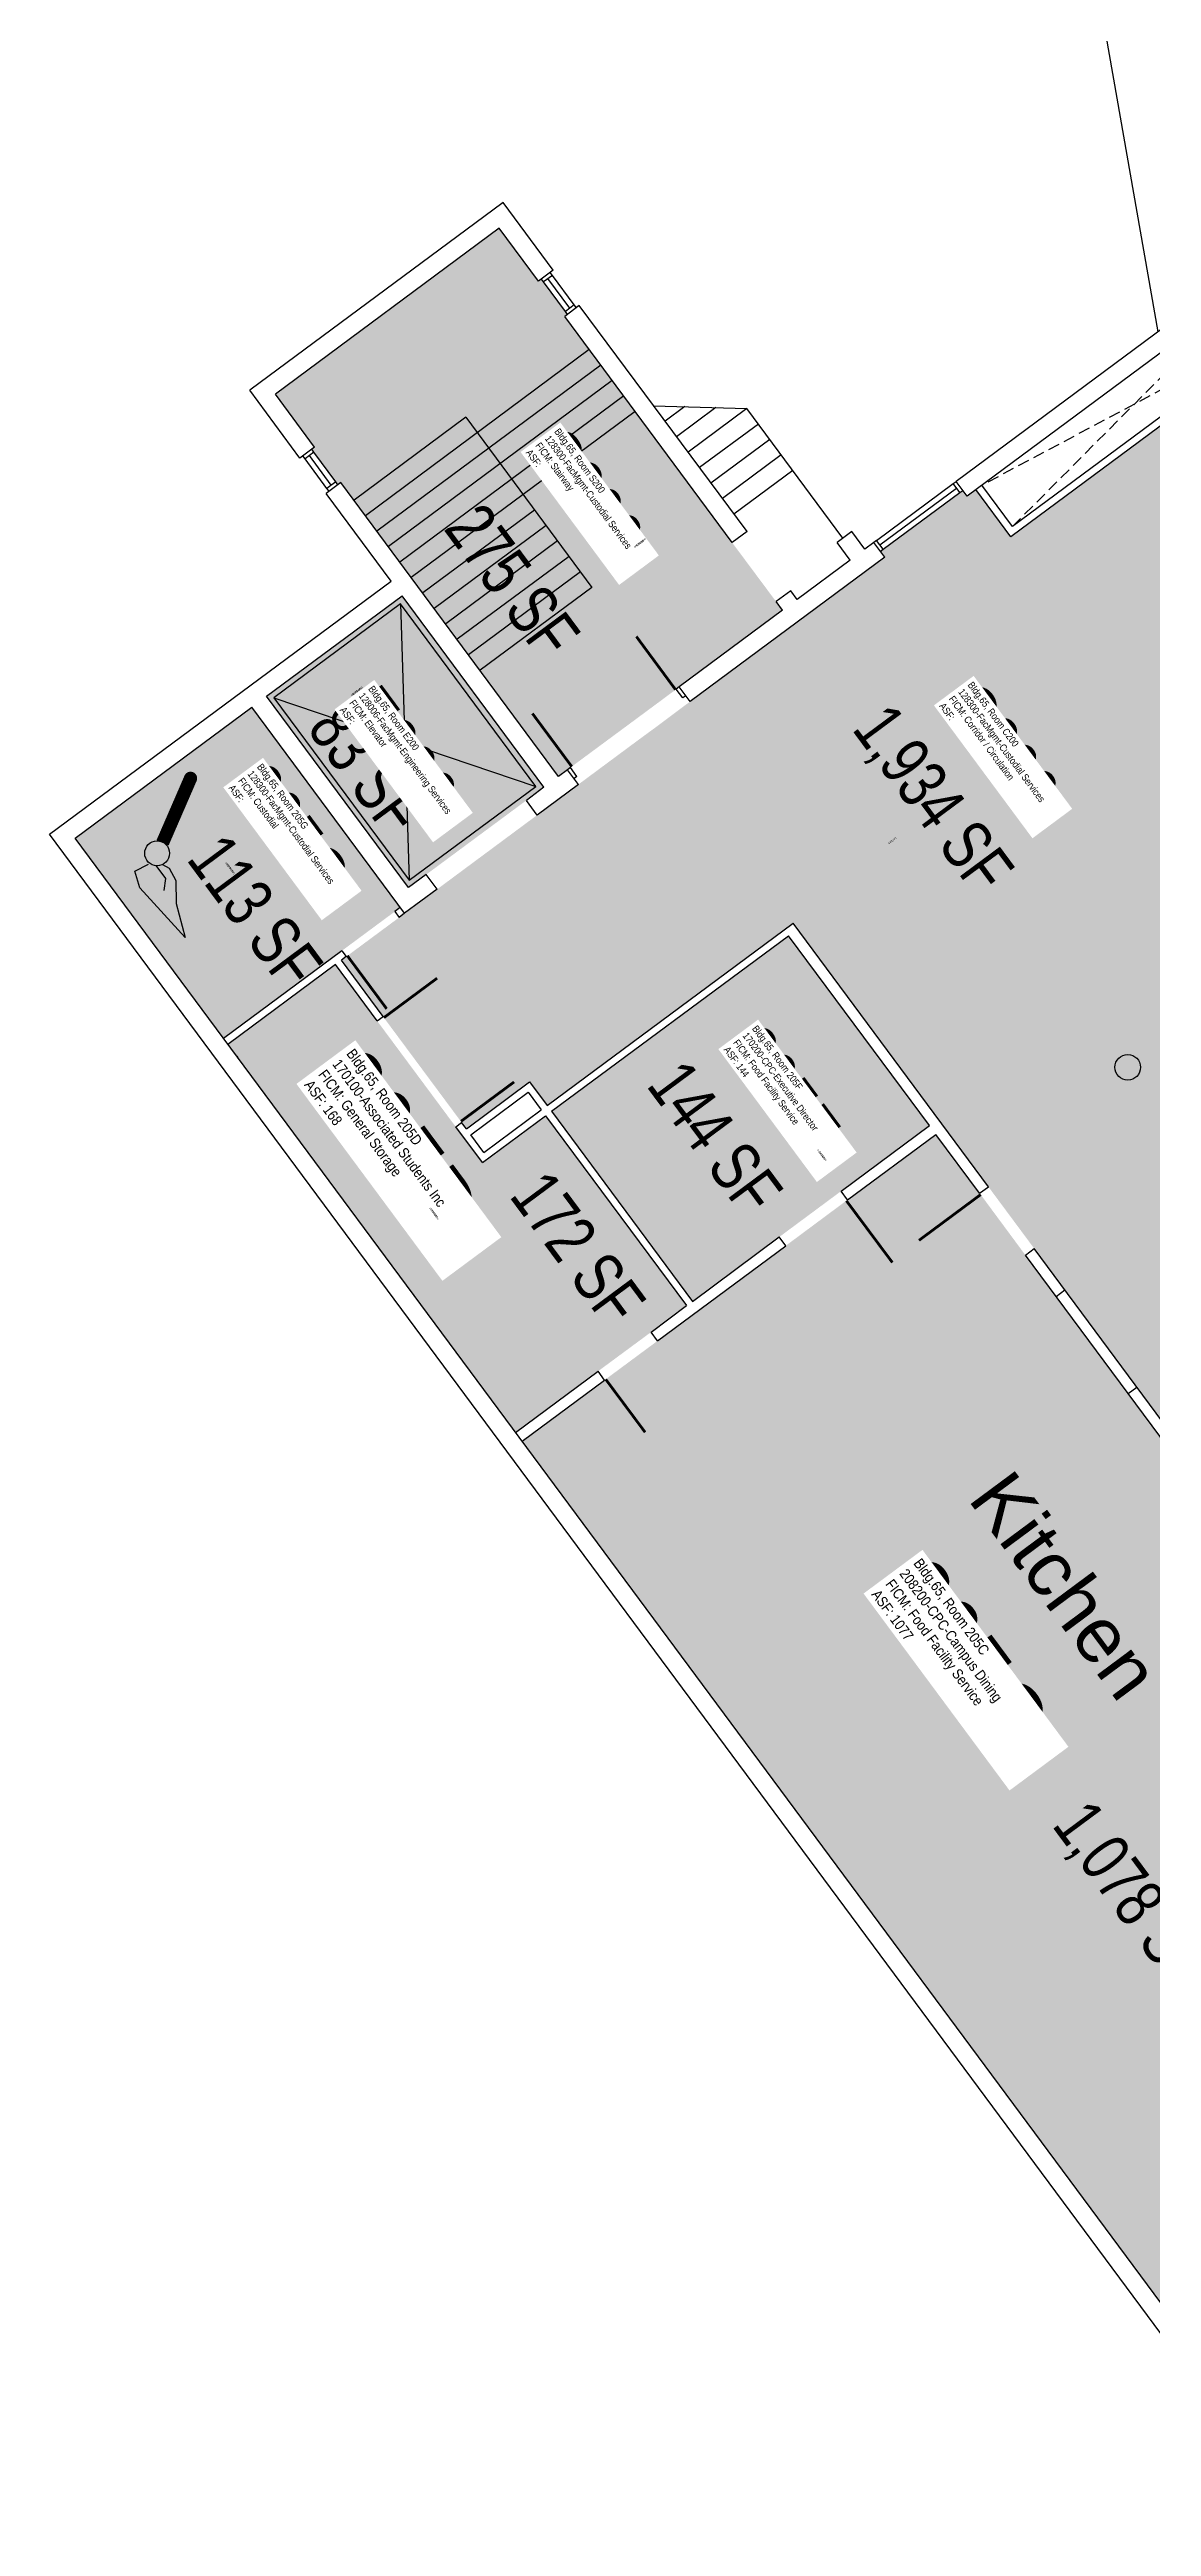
# Model space of a CAD drawing. Header units: inches. Extents: x 69218137 to 69223003, y 27671131 to 27674800.
# Drawn here: x 69218137 to 69218738, y 27671187 to 27672538 of the extents above; entities that cross this region are included whole.
import ezdxf
from ezdxf.enums import TextEntityAlignment as Align

# ---------------------------------------------------------------- set-up
doc = ezdxf.new("R2010")
doc.units = ezdxf.units.IN
doc.header["$LTSCALE"] = 25
doc.header["$MEASUREMENT"] = 0
doc.linetypes.add('DASHED2', pattern=[0.375, 0.25, -0.125])
doc.layers.get('0').update_dxf_attribs({"linetype": 'CONTINUOUS'})
for name, color, linetype in [('A-DOOR', 2, 'CONTINUOUS'), ('A-FLOR', 3, 'CONTINUOUS'), ('A-GLAZ', 1, 'CONTINUOUS'), ('A-IDEN-ICON', 4, 'CONTINUOUS'), ('A-IDEN-RNUM', 7, 'CONTINUOUS'), ('A-IDEN-SNUM', 4, 'CONTINUOUS'), ('A-IDEN-TEXT', 4, 'CONTINUOUS'), ('A-IDEN-VNUM', 4, 'CONTINUOUS'), ('A-WALL', 5, 'CONTINUOUS'), ('AREA-TEXT', 3, 'CONTINUOUS'), ('Rooms-Category-Color', 7, 'CONTINUOUS'), ('Rooms-College-Color', 7, 'CONTINUOUS'), ('Rooms-Department-Color', 7, 'CONTINUOUS'), ('Rooms-Division-Color', 7, 'CONTINUOUS'), ('Rooms-Information', 7, 'CONTINUOUS')]:
    doc.layers.add(name, color=color, linetype=linetype)
doc.styles.add('Annotative', font='arial.ttf')
doc.styles.add('CP_AREA', font='arial.ttf', dxfattribs={"height": 15})
doc.styles.add('CP_ROOMSNUMBER', font='arial.ttf', dxfattribs={"height": 1})
doc.styles.add('CP_ROOMVNUMBER', font='arial.ttf', dxfattribs={"width": 0.85, "height": 0.075})

# ---------------------------------------------------------------- blocks, each defined once
blk = doc.blocks.new('CPCUST')
for p, q in [((0.0171, -0.0639), (0.02, -0.0466)), ((0.0262, -0.0408), (0.0446, -0.0406)), ((0.0297, -0.0341), (0.0376, -0.0302)), ((0.0376, -0.0302), (0.0533, -0.0324)), ((0.0446, -0.0406), (0.0543, -0.0505)), ((0.0533, -0.0324), (0.0745, -0.0479)), ((0.0745, -0.0479), (0.1117, -0.0625)), ((0.0358, -0.0705), (0.0171, -0.0639)), ((0.1117, -0.0625), (0.0358, -0.0705))]:
    blk.add_line(p, q)
at = {"const_width": 0.015}
blk.add_lwpolyline([(-0.03, 0.05), (0.01, -0.0193)], dxfattribs=at)
at = {"const_width": 0.0075}
blk.add_lwpolyline([(-0.0332, 0.0481, 1), (-0.0268, 0.0519, 1)], format="xyb", close=True, dxfattribs=at)
blk.add_circle((0.0158, -0.0313), 0.0141)

msp = doc.modelspace()

# ---------------------------------------------------------------- hatches: boundary and pattern name
at = {"layer": 'Rooms-Category-Color', "true_color": 0xadadad}
for points in [[(69218405.4, 27672413), (69218403.8, 27672411.8), (69218382.4, 27672440.7), (69218321.3, 27672395.5), (69218314.9, 27672390.7), (69218260.3, 27672350.2), (69218281.7, 27672321.3), (69218280.1, 27672320.1), (69218294.4, 27672300.8), (69218296, 27672302), (69218414.8, 27672141.7), (69218419.6, 27672145.3), (69218451.8, 27672169.1), (69218469.5, 27672182.2), (69218536.9, 27672232.3), (69218533.4, 27672237.1), (69218509.5, 27672269.2), (69218493.7, 27672290.5), (69218487.8, 27672298.5), (69218463.7, 27672331.1), (69218460.1, 27672335.9), (69218418.1, 27672392.5), (69218419.7, 27672393.7)], [(69218635.3, 27672297.7), (69218590.3, 27672264.4), (69218592.7, 27672261.2), (69218550.9, 27672230.2), (69218546.1, 27672226.6), (69218542.9, 27672224.2), (69218481.8, 27672179), (69218470.6, 27672170.6), (69218467.4, 27672168.2), (69218462.6, 27672164.7), (69218457.7, 27672161.1), (69218425.6, 27672137.3), (69218403.1, 27672120.6), (69218348.5, 27672080.1), (69218334, 27672069.4), (69218330.8, 27672067), (69218327.9, 27672064.8), (69218299, 27672043.4), (69218296.3, 27672041.4), (69218319, 27672010.7), (69218361.9, 27671952.9), (69218364.5, 27671949.4), (69218399, 27671975), (69218408.6, 27671962.2), (69218542.7, 27672061.6), (69218596.2, 27671989.4), (69218621.9, 27671954.8), (69218649.3, 27671917.8), (69218674.3, 27671884.1), (69218691, 27671861.6), (69218730.3, 27671808.6), (69218751.7, 27671779.7), (69218794.6, 27671721.8), (69218816, 27671692.9), (69218855.3, 27671639.9), (69218872, 27671617.4), (69218897, 27671583.7), (69218928, 27671541.9), (69218935.7, 27671544.1), (69219030.9, 27671571), (69219109.9, 27671464.5), (69219174.7, 27671512.6), (69219181, 27671517.2), (69219205.4, 27671484.3), (69219284.6, 27671543), (69219265.6, 27671568.7), (69219365.2, 27671642.6), (69219329.1, 27671691.2), (69219297, 27671734.5), (69219266, 27671776.3), (69219163.1, 27671700), (69219111.4, 27671769.6), (69219065, 27671741.6), (69219090.7, 27671706.9), (69219030.6, 27671670.5), (69218743.8, 27672057.3), (69218796, 27672104.3), (69218821.7, 27672069.6), (69218957.7, 27672191.9), (69218909.8, 27672256.6), (69218882.4, 27672293.6), (69218850.2, 27672337), (69218814.2, 27672385.6), (69218661.5, 27672272.4), (69218642.5, 27672298.1), (69218637.7, 27672294.5)], [(69218397.2, 27672128.6), (69218342.5, 27672088.1), (69218332.9, 27672081), (69218255.5, 27672185.4), (69218329.4, 27672240.2), (69218406.8, 27672135.8)], [(69218228.5, 27672003.6), (69218151, 27672108), (69218161.9, 27672116), (69218239, 27672173.2), (69218247.4, 27672179.5), (69218324.9, 27672075), (69218328.4, 27672070.2), (69218325.5, 27672068), (69218296.6, 27672046.6), (69218232, 27671998.7)]]:
    msp.add_hatch(color=253, dxfattribs=at).paths.add_polyline_path(points)
at = {"layer": 'Rooms-Category-Color', "true_color": 0xffe090}
for points in [[(69218617.1, 27671951.2), (69218540.2, 27672054.8), (69218410.9, 27671959), (69218487.8, 27671855.3)], [(69218871.6, 27671236.8), (69218748.6, 27671402.7), (69218745.1, 27671407.5), (69218922.6, 27671539.1), (69218892.2, 27671580.1), (69218867.2, 27671613.8), (69218850.5, 27671636.3), (69218811.2, 27671689.3), (69218789.8, 27671718.2), (69218746.9, 27671776.1), (69218725.5, 27671805), (69218723.7, 27671807.4), (69218721.3, 27671810.6), (69218686.2, 27671858), (69218669.5, 27671880.5), (69218644.5, 27671914.3), (69218620.6, 27671946.4), (69218572.4, 27671910.7), (69218538.5, 27671885.5), (69218468.8, 27671833.8), (69218439.9, 27671812.4), (69218394.9, 27671779), (69218409.8, 27671758.9), (69218412.2, 27671755.7), (69218413.4, 27671754.1), (69218472.6, 27671674.2), (69218517, 27671614.3), (69218519.4, 27671611.1), (69218672.5, 27671404.7), (69218756.4, 27671291.4), (69218758.8, 27671288.2), (69218823.4, 27671201)]]:
    msp.add_hatch(color=41, dxfattribs=at).paths.add_polyline_path(points)
at = {"layer": 'Rooms-Category-Color', "true_color": 0xe3c5e1}
msp.add_hatch(color=254, dxfattribs=at).paths.add_polyline_path([(69218293.1, 27672039), (69218315.8, 27672008.3), (69218358.7, 27671950.5), (69218373.2, 27671931), (69218407.7, 27671956.6), (69218484.6, 27671853), (69218465.3, 27671838.6), (69218436.3, 27671817.2), (69218391.4, 27671783.8), (69218353.8, 27671834.5), (69218353.2, 27671835.3), (69218349.7, 27671840.1), (69218346.8, 27671843.9), (69218293.1, 27671916.4), (69218289.5, 27671921.2), (69218283.7, 27671929), (69218281.3, 27671932.3), (69218234.4, 27671995.5)])
at = {"layer": 'Rooms-College-Color', "true_color": 0xadadad}
for points in [[(69218405.4, 27672413), (69218403.8, 27672411.8), (69218382.4, 27672440.7), (69218321.3, 27672395.5), (69218314.9, 27672390.7), (69218260.3, 27672350.2), (69218281.7, 27672321.3), (69218280.1, 27672320.1), (69218294.4, 27672300.8), (69218296, 27672302), (69218414.8, 27672141.7), (69218419.6, 27672145.3), (69218451.8, 27672169.1), (69218469.5, 27672182.2), (69218536.9, 27672232.3), (69218533.4, 27672237.1), (69218509.5, 27672269.2), (69218493.7, 27672290.5), (69218487.8, 27672298.5), (69218463.7, 27672331.1), (69218460.1, 27672335.9), (69218418.1, 27672392.5), (69218419.7, 27672393.7)], [(69218635.3, 27672297.7), (69218590.3, 27672264.4), (69218592.7, 27672261.2), (69218550.9, 27672230.2), (69218546.1, 27672226.6), (69218542.9, 27672224.2), (69218481.8, 27672179), (69218470.6, 27672170.6), (69218467.4, 27672168.2), (69218462.6, 27672164.7), (69218457.7, 27672161.1), (69218425.6, 27672137.3), (69218403.1, 27672120.6), (69218348.5, 27672080.1), (69218334, 27672069.4), (69218330.8, 27672067), (69218327.9, 27672064.8), (69218299, 27672043.4), (69218296.3, 27672041.4), (69218319, 27672010.7), (69218361.9, 27671952.9), (69218364.5, 27671949.4), (69218399, 27671975), (69218408.6, 27671962.2), (69218542.7, 27672061.6), (69218596.2, 27671989.4), (69218621.9, 27671954.8), (69218649.3, 27671917.8), (69218674.3, 27671884.1), (69218691, 27671861.6), (69218730.3, 27671808.6), (69218751.7, 27671779.7), (69218794.6, 27671721.8), (69218816, 27671692.9), (69218855.3, 27671639.9), (69218872, 27671617.4), (69218897, 27671583.7), (69218928, 27671541.9), (69218935.7, 27671544.1), (69219030.9, 27671571), (69219109.9, 27671464.5), (69219174.7, 27671512.6), (69219181, 27671517.2), (69219205.4, 27671484.3), (69219284.6, 27671543), (69219265.6, 27671568.7), (69219365.2, 27671642.6), (69219329.1, 27671691.2), (69219297, 27671734.5), (69219266, 27671776.3), (69219163.1, 27671700), (69219111.4, 27671769.6), (69219065, 27671741.6), (69219090.7, 27671706.9), (69219030.6, 27671670.5), (69218743.8, 27672057.3), (69218796, 27672104.3), (69218821.7, 27672069.6), (69218957.7, 27672191.9), (69218909.8, 27672256.6), (69218882.4, 27672293.6), (69218850.2, 27672337), (69218814.2, 27672385.6), (69218661.5, 27672272.4), (69218642.5, 27672298.1), (69218637.7, 27672294.5)], [(69218397.2, 27672128.6), (69218342.5, 27672088.1), (69218332.9, 27672081), (69218255.5, 27672185.4), (69218329.4, 27672240.2), (69218406.8, 27672135.8)], [(69218228.5, 27672003.6), (69218151, 27672108), (69218161.9, 27672116), (69218239, 27672173.2), (69218247.4, 27672179.5), (69218324.9, 27672075), (69218328.4, 27672070.2), (69218325.5, 27672068), (69218296.6, 27672046.6), (69218232, 27671998.7)], [(69218617.1, 27671951.2), (69218540.2, 27672054.8), (69218410.9, 27671959), (69218487.8, 27671855.3)], [(69218293.1, 27672039), (69218315.8, 27672008.3), (69218358.7, 27671950.5), (69218373.2, 27671931), (69218407.7, 27671956.6), (69218484.6, 27671853), (69218465.3, 27671838.6), (69218436.3, 27671817.2), (69218391.4, 27671783.8), (69218353.8, 27671834.5), (69218353.2, 27671835.3), (69218349.7, 27671840.1), (69218346.8, 27671843.9), (69218293.1, 27671916.4), (69218289.5, 27671921.2), (69218283.7, 27671929), (69218281.3, 27671932.3), (69218234.4, 27671995.5)], [(69218871.6, 27671236.8), (69218748.6, 27671402.7), (69218745.1, 27671407.5), (69218922.6, 27671539.1), (69218892.2, 27671580.1), (69218867.2, 27671613.8), (69218850.5, 27671636.3), (69218811.2, 27671689.3), (69218789.8, 27671718.2), (69218746.9, 27671776.1), (69218725.5, 27671805), (69218723.7, 27671807.4), (69218721.3, 27671810.6), (69218686.2, 27671858), (69218669.5, 27671880.5), (69218644.5, 27671914.3), (69218620.6, 27671946.4), (69218572.4, 27671910.7), (69218538.5, 27671885.5), (69218468.8, 27671833.8), (69218439.9, 27671812.4), (69218394.9, 27671779), (69218409.8, 27671758.9), (69218412.2, 27671755.7), (69218413.4, 27671754.1), (69218472.6, 27671674.2), (69218517, 27671614.3), (69218519.4, 27671611.1), (69218672.5, 27671404.7), (69218756.4, 27671291.4), (69218758.8, 27671288.2), (69218823.4, 27671201)]]:
    msp.add_hatch(color=253, dxfattribs=at).paths.add_polyline_path(points)
at = {"layer": 'Rooms-Department-Color', "true_color": 0xacacac}
for points in [[(69218405.4, 27672413), (69218403.8, 27672411.8), (69218382.4, 27672440.7), (69218321.3, 27672395.5), (69218314.9, 27672390.7), (69218260.3, 27672350.2), (69218281.7, 27672321.3), (69218280.1, 27672320.1), (69218294.4, 27672300.8), (69218296, 27672302), (69218414.8, 27672141.7), (69218419.6, 27672145.3), (69218451.8, 27672169.1), (69218469.5, 27672182.2), (69218536.9, 27672232.3), (69218533.4, 27672237.1), (69218509.5, 27672269.2), (69218493.7, 27672290.5), (69218487.8, 27672298.5), (69218463.7, 27672331.1), (69218460.1, 27672335.9), (69218418.1, 27672392.5), (69218419.7, 27672393.7)], [(69218635.3, 27672297.7), (69218590.3, 27672264.4), (69218592.7, 27672261.2), (69218550.9, 27672230.2), (69218546.1, 27672226.6), (69218542.9, 27672224.2), (69218481.8, 27672179), (69218470.6, 27672170.6), (69218467.4, 27672168.2), (69218462.6, 27672164.7), (69218457.7, 27672161.1), (69218425.6, 27672137.3), (69218403.1, 27672120.6), (69218348.5, 27672080.1), (69218334, 27672069.4), (69218330.8, 27672067), (69218327.9, 27672064.8), (69218299, 27672043.4), (69218296.3, 27672041.4), (69218319, 27672010.7), (69218361.9, 27671952.9), (69218364.5, 27671949.4), (69218399, 27671975), (69218408.6, 27671962.2), (69218542.7, 27672061.6), (69218596.2, 27671989.4), (69218621.9, 27671954.8), (69218649.3, 27671917.8), (69218674.3, 27671884.1), (69218691, 27671861.6), (69218730.3, 27671808.6), (69218751.7, 27671779.7), (69218794.6, 27671721.8), (69218816, 27671692.9), (69218855.3, 27671639.9), (69218872, 27671617.4), (69218897, 27671583.7), (69218928, 27671541.9), (69218935.7, 27671544.1), (69219030.9, 27671571), (69219109.9, 27671464.5), (69219174.7, 27671512.6), (69219181, 27671517.2), (69219205.4, 27671484.3), (69219284.6, 27671543), (69219265.6, 27671568.7), (69219365.2, 27671642.6), (69219329.1, 27671691.2), (69219297, 27671734.5), (69219266, 27671776.3), (69219163.1, 27671700), (69219111.4, 27671769.6), (69219065, 27671741.6), (69219090.7, 27671706.9), (69219030.6, 27671670.5), (69218743.8, 27672057.3), (69218796, 27672104.3), (69218821.7, 27672069.6), (69218957.7, 27672191.9), (69218909.8, 27672256.6), (69218882.4, 27672293.6), (69218850.2, 27672337), (69218814.2, 27672385.6), (69218661.5, 27672272.4), (69218642.5, 27672298.1), (69218637.7, 27672294.5)], [(69218397.2, 27672128.6), (69218342.5, 27672088.1), (69218332.9, 27672081), (69218255.5, 27672185.4), (69218329.4, 27672240.2), (69218406.8, 27672135.8)], [(69218228.5, 27672003.6), (69218151, 27672108), (69218161.9, 27672116), (69218239, 27672173.2), (69218247.4, 27672179.5), (69218324.9, 27672075), (69218328.4, 27672070.2), (69218325.5, 27672068), (69218296.6, 27672046.6), (69218232, 27671998.7)]]:
    msp.add_hatch(color=253, dxfattribs=at).paths.add_polyline_path(points)
at = {"layer": 'Rooms-Department-Color', "true_color": 0x80bc67}
for points in [[(69218617.1, 27671951.2), (69218540.2, 27672054.8), (69218410.9, 27671959), (69218487.8, 27671855.3)], [(69218871.6, 27671236.8), (69218748.6, 27671402.7), (69218745.1, 27671407.5), (69218922.6, 27671539.1), (69218892.2, 27671580.1), (69218867.2, 27671613.8), (69218850.5, 27671636.3), (69218811.2, 27671689.3), (69218789.8, 27671718.2), (69218746.9, 27671776.1), (69218725.5, 27671805), (69218723.7, 27671807.4), (69218721.3, 27671810.6), (69218686.2, 27671858), (69218669.5, 27671880.5), (69218644.5, 27671914.3), (69218620.6, 27671946.4), (69218572.4, 27671910.7), (69218538.5, 27671885.5), (69218468.8, 27671833.8), (69218439.9, 27671812.4), (69218394.9, 27671779), (69218409.8, 27671758.9), (69218412.2, 27671755.7), (69218413.4, 27671754.1), (69218472.6, 27671674.2), (69218517, 27671614.3), (69218519.4, 27671611.1), (69218672.5, 27671404.7), (69218756.4, 27671291.4), (69218758.8, 27671288.2), (69218823.4, 27671201)]]:
    msp.add_hatch(color=83, dxfattribs=at).paths.add_polyline_path(points)
at = {"layer": 'Rooms-Department-Color', "true_color": 0x604aed}
msp.add_hatch(color=173, dxfattribs=at).paths.add_polyline_path([(69218293.1, 27672039), (69218315.8, 27672008.3), (69218358.7, 27671950.5), (69218373.2, 27671931), (69218407.7, 27671956.6), (69218484.6, 27671853), (69218465.3, 27671838.6), (69218436.3, 27671817.2), (69218391.4, 27671783.8), (69218353.8, 27671834.5), (69218353.2, 27671835.3), (69218349.7, 27671840.1), (69218346.8, 27671843.9), (69218293.1, 27671916.4), (69218289.5, 27671921.2), (69218283.7, 27671929), (69218281.3, 27671932.3), (69218234.4, 27671995.5)])
at = {"layer": 'Rooms-Division-Color', "true_color": 0xadadad}
for points in [[(69218405.4, 27672413), (69218403.8, 27672411.8), (69218382.4, 27672440.7), (69218321.3, 27672395.5), (69218314.9, 27672390.7), (69218260.3, 27672350.2), (69218281.7, 27672321.3), (69218280.1, 27672320.1), (69218294.4, 27672300.8), (69218296, 27672302), (69218414.8, 27672141.7), (69218419.6, 27672145.3), (69218451.8, 27672169.1), (69218469.5, 27672182.2), (69218536.9, 27672232.3), (69218533.4, 27672237.1), (69218509.5, 27672269.2), (69218493.7, 27672290.5), (69218487.8, 27672298.5), (69218463.7, 27672331.1), (69218460.1, 27672335.9), (69218418.1, 27672392.5), (69218419.7, 27672393.7)], [(69218635.3, 27672297.7), (69218590.3, 27672264.4), (69218592.7, 27672261.2), (69218550.9, 27672230.2), (69218546.1, 27672226.6), (69218542.9, 27672224.2), (69218481.8, 27672179), (69218470.6, 27672170.6), (69218467.4, 27672168.2), (69218462.6, 27672164.7), (69218457.7, 27672161.1), (69218425.6, 27672137.3), (69218403.1, 27672120.6), (69218348.5, 27672080.1), (69218334, 27672069.4), (69218330.8, 27672067), (69218327.9, 27672064.8), (69218299, 27672043.4), (69218296.3, 27672041.4), (69218319, 27672010.7), (69218361.9, 27671952.9), (69218364.5, 27671949.4), (69218399, 27671975), (69218408.6, 27671962.2), (69218542.7, 27672061.6), (69218596.2, 27671989.4), (69218621.9, 27671954.8), (69218649.3, 27671917.8), (69218674.3, 27671884.1), (69218691, 27671861.6), (69218730.3, 27671808.6), (69218751.7, 27671779.7), (69218794.6, 27671721.8), (69218816, 27671692.9), (69218855.3, 27671639.9), (69218872, 27671617.4), (69218897, 27671583.7), (69218928, 27671541.9), (69218935.7, 27671544.1), (69219030.9, 27671571), (69219109.9, 27671464.5), (69219174.7, 27671512.6), (69219181, 27671517.2), (69219205.4, 27671484.3), (69219284.6, 27671543), (69219265.6, 27671568.7), (69219365.2, 27671642.6), (69219329.1, 27671691.2), (69219297, 27671734.5), (69219266, 27671776.3), (69219163.1, 27671700), (69219111.4, 27671769.6), (69219065, 27671741.6), (69219090.7, 27671706.9), (69219030.6, 27671670.5), (69218743.8, 27672057.3), (69218796, 27672104.3), (69218821.7, 27672069.6), (69218957.7, 27672191.9), (69218909.8, 27672256.6), (69218882.4, 27672293.6), (69218850.2, 27672337), (69218814.2, 27672385.6), (69218661.5, 27672272.4), (69218642.5, 27672298.1), (69218637.7, 27672294.5)], [(69218397.2, 27672128.6), (69218342.5, 27672088.1), (69218332.9, 27672081), (69218255.5, 27672185.4), (69218329.4, 27672240.2), (69218406.8, 27672135.8)], [(69218228.5, 27672003.6), (69218151, 27672108), (69218161.9, 27672116), (69218239, 27672173.2), (69218247.4, 27672179.5), (69218324.9, 27672075), (69218328.4, 27672070.2), (69218325.5, 27672068), (69218296.6, 27672046.6), (69218232, 27671998.7)]]:
    msp.add_hatch(color=253, dxfattribs=at).paths.add_polyline_path(points)
at = {"layer": 'Rooms-Division-Color', "true_color": 0x80bc67}
for points in [[(69218617.1, 27671951.2), (69218540.2, 27672054.8), (69218410.9, 27671959), (69218487.8, 27671855.3)], [(69218871.6, 27671236.8), (69218748.6, 27671402.7), (69218745.1, 27671407.5), (69218922.6, 27671539.1), (69218892.2, 27671580.1), (69218867.2, 27671613.8), (69218850.5, 27671636.3), (69218811.2, 27671689.3), (69218789.8, 27671718.2), (69218746.9, 27671776.1), (69218725.5, 27671805), (69218723.7, 27671807.4), (69218721.3, 27671810.6), (69218686.2, 27671858), (69218669.5, 27671880.5), (69218644.5, 27671914.3), (69218620.6, 27671946.4), (69218572.4, 27671910.7), (69218538.5, 27671885.5), (69218468.8, 27671833.8), (69218439.9, 27671812.4), (69218394.9, 27671779), (69218409.8, 27671758.9), (69218412.2, 27671755.7), (69218413.4, 27671754.1), (69218472.6, 27671674.2), (69218517, 27671614.3), (69218519.4, 27671611.1), (69218672.5, 27671404.7), (69218756.4, 27671291.4), (69218758.8, 27671288.2), (69218823.4, 27671201)]]:
    msp.add_hatch(color=83, dxfattribs=at).paths.add_polyline_path(points)
at = {"layer": 'Rooms-Division-Color', "true_color": 0x604aed}
msp.add_hatch(color=173, dxfattribs=at).paths.add_polyline_path([(69218293.1, 27672039), (69218315.8, 27672008.3), (69218358.7, 27671950.5), (69218373.2, 27671931), (69218407.7, 27671956.6), (69218484.6, 27671853), (69218465.3, 27671838.6), (69218436.3, 27671817.2), (69218391.4, 27671783.8), (69218353.8, 27671834.5), (69218353.2, 27671835.3), (69218349.7, 27671840.1), (69218346.8, 27671843.9), (69218293.1, 27671916.4), (69218289.5, 27671921.2), (69218283.7, 27671929), (69218281.3, 27671932.3), (69218234.4, 27671995.5)])

# ---------------------------------------------------------------- linework, layer by layer
at = {"layer": 'A-DOOR'}
for points in [[(69218478.6, 27672189, 1.5, 1.5, 0), (69218457.2, 27672218, 0, 0, 0), (69218456.6, 27672217.5, 0, 0, 0.414214), (69218451.2, 27672166.8, 0, 0, 0.414214)], [(69218422, 27672147, 1.5, 1.5, 0), (69218400.5, 27672176, 0, 0, 0), (69218401.1, 27672176.4, 0, 0, -0.414214), (69218451.2, 27672166.8, 0, 0, -0.414214)], [(69218299.5, 27672043.9, 1.5, 1.5, 0), (69218321, 27672014.9, 0, 0, 0), (69218321.6, 27672015.4, 0, 0, 0.414214), (69218326.9, 27672066.1, 0, 0, 0.414214)], [(69218319.5, 27672010.1, 1.5, 1.5, 0), (69218348.5, 27672031.6, 0, 0, 0), (69218348.9, 27672031, 0, 0, -0.414214), (69218339.3, 27671980.9, 0, 0, -0.414214)], [(69218361.5, 27671953.5, 1.5, 1.5, 0), (69218390.5, 27671975, 0, 0, 0), (69218390, 27671975.6, 0, 0, 0.414214), (69218339.3, 27671980.9, 0, 0, 0.414214)], [(69218571.8, 27671910.2, 1.5, 1.5, 0), (69218596.9, 27671876.5, 0, 0, 0), (69218597.5, 27671876.9, 0, 0, -0.414214), (69218538.7, 27671885.6, 0, 0, -0.414214)], [(69218645.1, 27671913.6, 1.5, 1.5, 0), (69218611.4, 27671888.6, 0, 0, 0), (69218610.9, 27671889.2, 0, 0, 0.414214), (69218669.7, 27671880.5, 0, 0, 0.414214)], [(69218440.5, 27671812.8, 1.5, 1.5, 0), (69218462, 27671783.9, 0, 0, 0), (69218462.6, 27671784.4, 0, 0, 0.414214), (69218467.9, 27671835, 0, 0, 0.414214)]]:
    msp.add_lwpolyline(points, format="xyseb", dxfattribs=at)
at = {"layer": 'A-FLOR'}
for p, q in [((69218672.4, 27672778.4), (69218741.8, 27672384.2)), ((69218431.5, 27672374.5), (69218309.4, 27672283.9)), ((69218437.8, 27672366), (69218315.7, 27672275.5)), ((69218444, 27672357.6), (69218321.9, 27672267.1)), ((69218450.3, 27672349.2), (69218328.2, 27672258.6)), ((69218456.5, 27672340.7), (69218334.4, 27672250.2)), ((69218466.6, 27672343.9), (69218466.6, 27672343.9)), ((69218466.6, 27672343.9), (69218517.5, 27672342.4)), ((69218483.6, 27672343.4), (69218472.9, 27672335.4)), ((69218500.6, 27672342.9), (69218479.1, 27672327)), ((69218517.5, 27672342.4), (69218485.4, 27672318.6)), ((69218569.9, 27672271.7), (69218517.5, 27672342.4)), ((69218364.2, 27672337.6), (69218303.2, 27672292.4)), ((69218364.2, 27672337.6), (69218433, 27672244.8)), ((69218523.8, 27672333.9), (69218491.7, 27672310.1)), ((69218530, 27672325.5), (69218497.9, 27672301.7)), ((69218536.3, 27672317.1), (69218504.2, 27672293.3)), ((69218542.5, 27672308.6), (69218510.4, 27672284.8)), ((69218401.7, 27672287), (69218340.7, 27672241.8)), ((69218408, 27672278.6), (69218346.9, 27672233.3)), ((69218414.2, 27672270.1), (69218353.2, 27672224.9)), ((69218420.5, 27672261.7), (69218359.5, 27672216.5)), ((69218426.7, 27672253.3), (69218365.7, 27672208)), ((69218433, 27672244.8), (69218372, 27672199.6)), ((69218328.5, 27672235.8), (69218259.4, 27672184.6)), ((69218402.3, 27672136.2), (69218328.5, 27672235.8)), ((69218328.5, 27672235.8), (69218333.2, 27672085)), ((69218259.4, 27672184.6), (69218402.3, 27672136.2)), ((69218259.4, 27672184.6), (69218333.2, 27672085)), ((69218333.2, 27672085), (69218402.3, 27672136.2))]:
    msp.add_line(p, q, dxfattribs=at)
at = {"layer": 'A-FLOR', "linetype": 'DASHED2'}
for p, q in [((69218662.4, 27672278), (69218795.1, 27672411.3)), ((69218811.8, 27672388.8), (69218645.7, 27672300.5))]:
    msp.add_line(p, q, dxfattribs=at)
at = {"layer": 'A-GLAZ'}
for p, q in [((69218418.5, 27672395.3), (69218406.6, 27672411.4)), ((69218420.9, 27672397.1), (69218409, 27672413.2)), ((69218423.3, 27672398.9), (69218411.4, 27672415)), ((69218288.4, 27672298.8), (69218276.5, 27672314.9)), ((69218290.8, 27672300.6), (69218278.9, 27672316.7)), ((69218293.2, 27672302.4), (69218281.3, 27672318.5)), ((69218588.3, 27672270.4), (69218630.1, 27672301.4)), ((69218590.1, 27672268), (69218631.9, 27672299)), ((69218591.9, 27672265.6), (69218633.7, 27672296.5))]:
    msp.add_line(p, q, dxfattribs=at)
at = {"layer": 'A-WALL'}
for p, q in [((69218845.4, 27672461), (69218631.7, 27672302.6)), ((69218384.5, 27672454.7), (69218246.3, 27672352.3)), ((69218411.9, 27672417.8), (69218384.5, 27672454.7)), ((69218382.4, 27672440.7), (69218260.3, 27672350.2)), ((69218403.8, 27672411.8), (69218382.4, 27672440.7)), ((69218832.1, 27672438.7), (69218637.7, 27672294.5)), ((69218411.9, 27672417.8), (69218403.8, 27672411.8)), ((69218406.6, 27672411.4), (69218405.4, 27672413)), ((69218411.4, 27672415), (69218406.6, 27672411.4)), ((69218411.4, 27672415), (69218410.2, 27672416.6)), ((69218426.1, 27672398.5), (69218418.1, 27672392.5)), ((69218423.3, 27672398.9), (69218418.5, 27672395.3)), ((69218419.7, 27672393.7), (69218418.5, 27672395.3)), ((69218424.5, 27672397.3), (69218423.3, 27672398.9)), ((69218517.6, 27672275.2), (69218426.1, 27672398.5)), ((69218509.5, 27672269.2), (69218418.1, 27672392.5)), ((69218814.2, 27672385.6), (69218661.5, 27672272.4)), ((69218811.8, 27672388.8), (69218662.4, 27672278)), ((69218273.7, 27672315.3), (69218246.3, 27672352.3)), ((69218281.7, 27672321.3), (69218260.3, 27672350.2)), ((69218281.7, 27672321.3), (69218273.7, 27672315.3)), ((69218276.5, 27672314.9), (69218275.3, 27672316.5)), ((69218281.3, 27672318.5), (69218276.5, 27672314.9)), ((69218281.3, 27672318.5), (69218280.1, 27672320.1)), ((69218296, 27672302), (69218288, 27672296)), ((69218293.2, 27672302.4), (69218288.4, 27672298.8)), ((69218289.6, 27672297.2), (69218288.4, 27672298.8)), ((69218294.4, 27672300.8), (69218293.2, 27672302.4)), ((69218414.8, 27672141.7), (69218296, 27672302)), ((69218630.1, 27672301.4), (69218631.7, 27672302.6)), ((69218633.7, 27672296.5), (69218630.1, 27672301.4)), ((69218637.7, 27672294.5), (69218631.7, 27672302.6)), ((69218661.5, 27672272.4), (69218642.5, 27672298.1)), ((69218662.4, 27672278), (69218645.7, 27672300.5)), ((69218323.4, 27672248.2), (69218288, 27672296)), ((69218633.7, 27672296.5), (69218635.3, 27672297.7)), ((69218517.6, 27672275.2), (69218509.5, 27672269.2)), ((69218574.8, 27672275.3), (69218566.7, 27672269.3)), ((69218581.9, 27672265.6), (69218574.8, 27672275.3)), ((69218592.7, 27672261.2), (69218486.6, 27672182.5)), ((69218573.9, 27672259.7), (69218545, 27672238.2)), ((69218573.9, 27672259.7), (69218566.7, 27672269.3)), ((69218586.7, 27672269.2), (69218581.9, 27672265.6)), ((69218588.3, 27672270.4), (69218586.7, 27672269.2)), ((69218592.7, 27672261.2), (69218586.7, 27672269.2)), ((69218591.9, 27672265.6), (69218588.3, 27672270.4)), ((69218590.3, 27672264.4), (69218591.9, 27672265.6)), ((69218137.1, 27672110.1), (69218323.4, 27672248.2)), ((69218255.5, 27672185.4), (69218329.4, 27672240.2)), ((69218406.8, 27672135.8), (69218329.4, 27672240.2)), ((69218536.9, 27672232.3), (69218480.6, 27672190.5)), ((69218541.4, 27672243), (69218533.4, 27672237.1)), ((69218536.9, 27672232.3), (69218533.4, 27672237.1)), ((69218545, 27672238.2), (69218541.4, 27672243)), ((69218480.6, 27672190.5), (69218479, 27672189.3)), ((69218486.6, 27672182.5), (69218480.6, 27672190.5)), ((69218151, 27672108), (69218247.4, 27672179.5)), ((69218330.8, 27672067), (69218247.4, 27672179.5)), ((69218332.9, 27672081), (69218255.5, 27672185.4)), ((69218482.6, 27672184.5), (69218479, 27672189.3)), ((69218484.2, 27672185.7), (69218482.6, 27672184.5)), ((69218425.6, 27672137.3), (69218403.1, 27672120.6)), ((69218419.6, 27672145.3), (69218414.8, 27672141.7)), ((69218421.3, 27672146.5), (69218419.6, 27672145.3)), ((69218425.6, 27672137.3), (69218419.6, 27672145.3)), ((69218424.8, 27672141.7), (69218421.3, 27672146.5)), ((69218424.8, 27672141.7), (69218423.2, 27672140.5)), ((69218406.8, 27672135.8), (69218397.2, 27672128.6)), ((69218403.1, 27672120.6), (69218397.2, 27672128.6)), ((69218821.3, 27671187), (69218137.1, 27672110.1)), ((69218823.4, 27671201), (69218151, 27672108)), ((69218342.5, 27672088.1), (69218332.9, 27672081)), ((69218348.5, 27672080.1), (69218342.5, 27672088.1)), ((69218328.4, 27672070.2), (69218325.5, 27672068)), ((69218348.5, 27672080.1), (69218330.8, 27672067)), ((69218325.5, 27672068), (69218327.9, 27672064.8)), ((69218330.8, 27672067), (69218327.9, 27672064.8)), ((69218408.6, 27671962.2), (69218542.7, 27672061.6)), ((69218649.3, 27671917.8), (69218542.7, 27672061.6)), ((69218296.6, 27672046.6), (69218232, 27671998.7)), ((69218298.9, 27672043.4), (69218296.3, 27672041.4)), ((69218319, 27672010.7), (69218296.3, 27672041.4)), ((69218296.6, 27672046.6), (69218298.9, 27672043.4)), ((69218410.9, 27671959), (69218540.2, 27672054.8)), ((69218617.1, 27671951.2), (69218540.2, 27672054.8)), ((69218293.1, 27672039), (69218234.4, 27671995.5)), ((69218315.8, 27672008.3), (69218293.1, 27672039)), ((69218315.8, 27672008.3), (69218319, 27672010.7)), ((69218239.2, 27671989.1), (69218239.8, 27671988.3)), ((69218239.2, 27671989.1), (69218239.8, 27671988.3)), ((69218364.5, 27671949.4), (69218399, 27671975)), ((69218399, 27671975), (69218408.6, 27671962.2)), ((69218366.9, 27671946.2), (69218398.2, 27671969.4)), ((69218398.2, 27671969.4), (69218405.3, 27671959.8)), ((69218358.7, 27671950.5), (69218361.9, 27671952.9)), ((69218373.2, 27671931), (69218358.7, 27671950.5)), ((69218364.5, 27671949.4), (69218361.9, 27671952.9)), ((69218373.2, 27671931), (69218407.7, 27671956.6)), ((69218374, 27671936.5), (69218405.3, 27671959.8)), ((69218407.7, 27671956.6), (69218484.6, 27671853)), ((69218410.9, 27671959), (69218487.8, 27671855.3)), ((69218568.9, 27671915.5), (69218617.1, 27671951.2)), ((69218374, 27671936.5), (69218366.9, 27671946.2)), ((69218572.4, 27671910.7), (69218620.6, 27671946.4)), ((69218644.5, 27671914.3), (69218620.6, 27671946.4)), ((69218572.4, 27671910.7), (69218568.9, 27671915.5)), ((69218644.5, 27671914.3), (69218649.3, 27671917.8)), ((69218468.8, 27671833.8), (69218538.7, 27671885.6)), ((69218487.8, 27671855.3), (69218535.1, 27671890.5)), ((69218538.7, 27671885.6), (69218535.1, 27671890.5)), ((69218669.5, 27671880.5), (69218674.3, 27671884.1)), ((69218746.9, 27671776.1), (69218669.5, 27671880.5)), ((69218751.7, 27671779.7), (69218674.3, 27671884.1)), ((69218465.3, 27671838.6), (69218484.6, 27671853)), ((69218686.2, 27671858), (69218690.9, 27671861.6)), ((69218468.8, 27671833.8), (69218465.3, 27671838.6)), ((69218391.3, 27671783.8), (69218436.3, 27671817.2)), ((69218394.9, 27671779), (69218439.9, 27671812.4)), ((69218439.9, 27671812.4), (69218436.3, 27671817.2)), ((69218725.5, 27671805), (69218730.3, 27671808.6))]:
    msp.add_line(p, q, dxfattribs=at)
msp.add_circle((69218725.3, 27671983), 7, dxfattribs=at)

# ---------------------------------------------------------------- block references
at = {"layer": 'A-IDEN-ICON', "xscale": 480.0000000014203, "yscale": 480.0000000014203, "zscale": 480.0000000014203, "rotation": 306.5516615501077}
msp.add_blockref('CPCUST', (69218203.3, 27672114.8), dxfattribs=at)

# ---------------------------------------------------------------- texts
at = {"layer": 'A-IDEN-RNUM', "style": 'CP_ROOMSNUMBER', "width": 0.85}
for s, rotation, p in [('S200-00', 36.5617, (69218459.2, 27672269)), ('E200-00', 36.5617, (69218304.7, 27672188.1)), ('C200-00', 36.5617, (69218596.8, 27672106.6)), ('0205-G0', 126.5566, (69218235.6, 27672091.6)), ('0205-F0', 126.5566, (69218558.5, 27671935)), ('0205-D0', 126.5566, (69218346.9, 27671903.3)), ('0205-C0', 36.5617, (69218639, 27671669))]:
    msp.add_text(s, height=1, rotation=rotation, dxfattribs=at).set_placement(p, align=Align.MIDDLE)
at = {"layer": 'A-IDEN-SNUM', "style": 'CP_ROOMSNUMBER', "width": 0.85}
for s, rotation, p in [('0650S20000', 36.5617, (69218459.2, 27672269)), ('0650E20000', 36.5617, (69218304.7, 27672188.1)), ('0650C20000', 36.5617, (69218645.9, 27672163)), ('06500205G0', 126.5566, (69218235.6, 27672091.6)), ('06500205F0', 126.5566, (69218558.5, 27671935)), ('06500205D0', 126.5566, (69218346.9, 27671903.3)), ('06500205C0', 36.5617, (69218639, 27671669))]:
    msp.add_text(s, height=1, rotation=rotation, dxfattribs=at).set_placement(p, align=Align.MIDDLE)
at = {"layer": 'A-IDEN-TEXT', "style": 'Annotative'}
msp.add_text('Kitchen', height=30, rotation=306.5517, dxfattribs=at).set_placement((69218691.7, 27671700.7), align=Align.MIDDLE)
at = {"layer": 'A-IDEN-VNUM', "style": 'CP_ROOMVNUMBER', "width": 0.85}
for s, height, p in [('S200', 27, (69218429.8, 27672296.1)), ('E200', 27, (69218328.2, 27672155.7)), ('C200', 27, (69218655.9, 27672157.3)), ('205G', 27, (69218268.7, 27672111.9)), ('205F', 27, (69218537, 27671971.1)), ('205D', 40, (69218325.4, 27671939.4)), ('205C', 40, (69218634.9, 27671661.6))]:
    msp.add_text(s, height=height, rotation=306.5517, dxfattribs=at).set_placement(p, align=Align.MIDDLE)
at = {"layer": 'AREA-TEXT', "style": 'CP_AREA', "width": 0.75}
for s, p in [('275 SF', (69218389.6, 27672248.2)), ('83 SF', (69218310.3, 27672145.4)), ('1,934 SF', (69218619.4, 27672129.4)), ('113 SF', (69218249.3, 27672067.9)), ('144 SF', (69218500.2, 27671944.5)), ('172 SF', (69218425.4, 27671884.2)), ('1,078 SF', (69218728.5, 27671531.4))]:
    msp.add_text(s, height=27, rotation=306.5517, dxfattribs=at).set_placement(p, align=Align.MIDDLE_CENTER)

# ---------------------------------------------------------------- next in the draw order: texts
at = {"layer": 'Rooms-Information', "attachment_point": 7, "rotation": 306.5517, "style": 'CP_ROOMVNUMBER', "bg_fill": 3, "box_fill_scale": 1.5, "bg_fill_color": 256, "bg_fill_true_color": 13158600, "bg_fill_transparency": 0}
for s, insert, char_height, width in [('Bldg.65, Room S200^M^J128300-FacMgmt-Custodial Services^M^JFICM: Stairway^M^JASF: ', (69218396.7, 27672318.2), 3.857, 86.4), ('Bldg.65, Room E200^M^J128006-FacMgmt-Engineering Services^M^JFICM: Elevator^M^JASF: ', (69218295.2, 27672177.8), 3.857, 86.4), ('Bldg.65, Room C200^M^J128300-FacMgmt-Custodial Services^M^JFICM: Corridor / Circulation^M^JASF: ', (69218622.2, 27672180), 3.857, 86.4), ('Bldg.65, Room 205F^M^J170200-CPC-Executive Director^M^JFICM: Food Facility Service^M^JASF: 144', (69218504.6, 27671992.5), 3.857, 86.4), ('Bldg.65, Room 205D^M^J170100-Associated Students Inc^M^JFICM: General Storage^M^JASF: 168', (69218275.7, 27671973.3), 5.714, 128), ('Bldg.65, Room 205C^M^J208200-CPC-Campus Dining^M^JFICM: Food Facility Service^M^JASF: 1077', (69218585.1, 27671695.3), 5.714, 128)]:
    msp.add_mtext(s, dxfattribs=dict(at, insert=insert, char_height=char_height, width=width))

# ---------------------------------------------------------------- next in the draw order: texts
at = {"layer": 'Rooms-Information', "insert": (69218234.5, 27672135.3), "char_height": 3.857, "width": 86.4, "attachment_point": 7, "rotation": 306.5517, "style": 'CP_ROOMVNUMBER', "bg_fill": 3, "box_fill_scale": 1.5, "bg_fill_color": 256, "bg_fill_true_color": 13158600, "bg_fill_transparency": 0}
msp.add_mtext('Bldg.65, Room 205G^M^J128300-FacMgmt-Custodial Services^M^JFICM: Custodial^M^JASF: ', dxfattribs=at)

doc.saveas('drawing.dxf')
